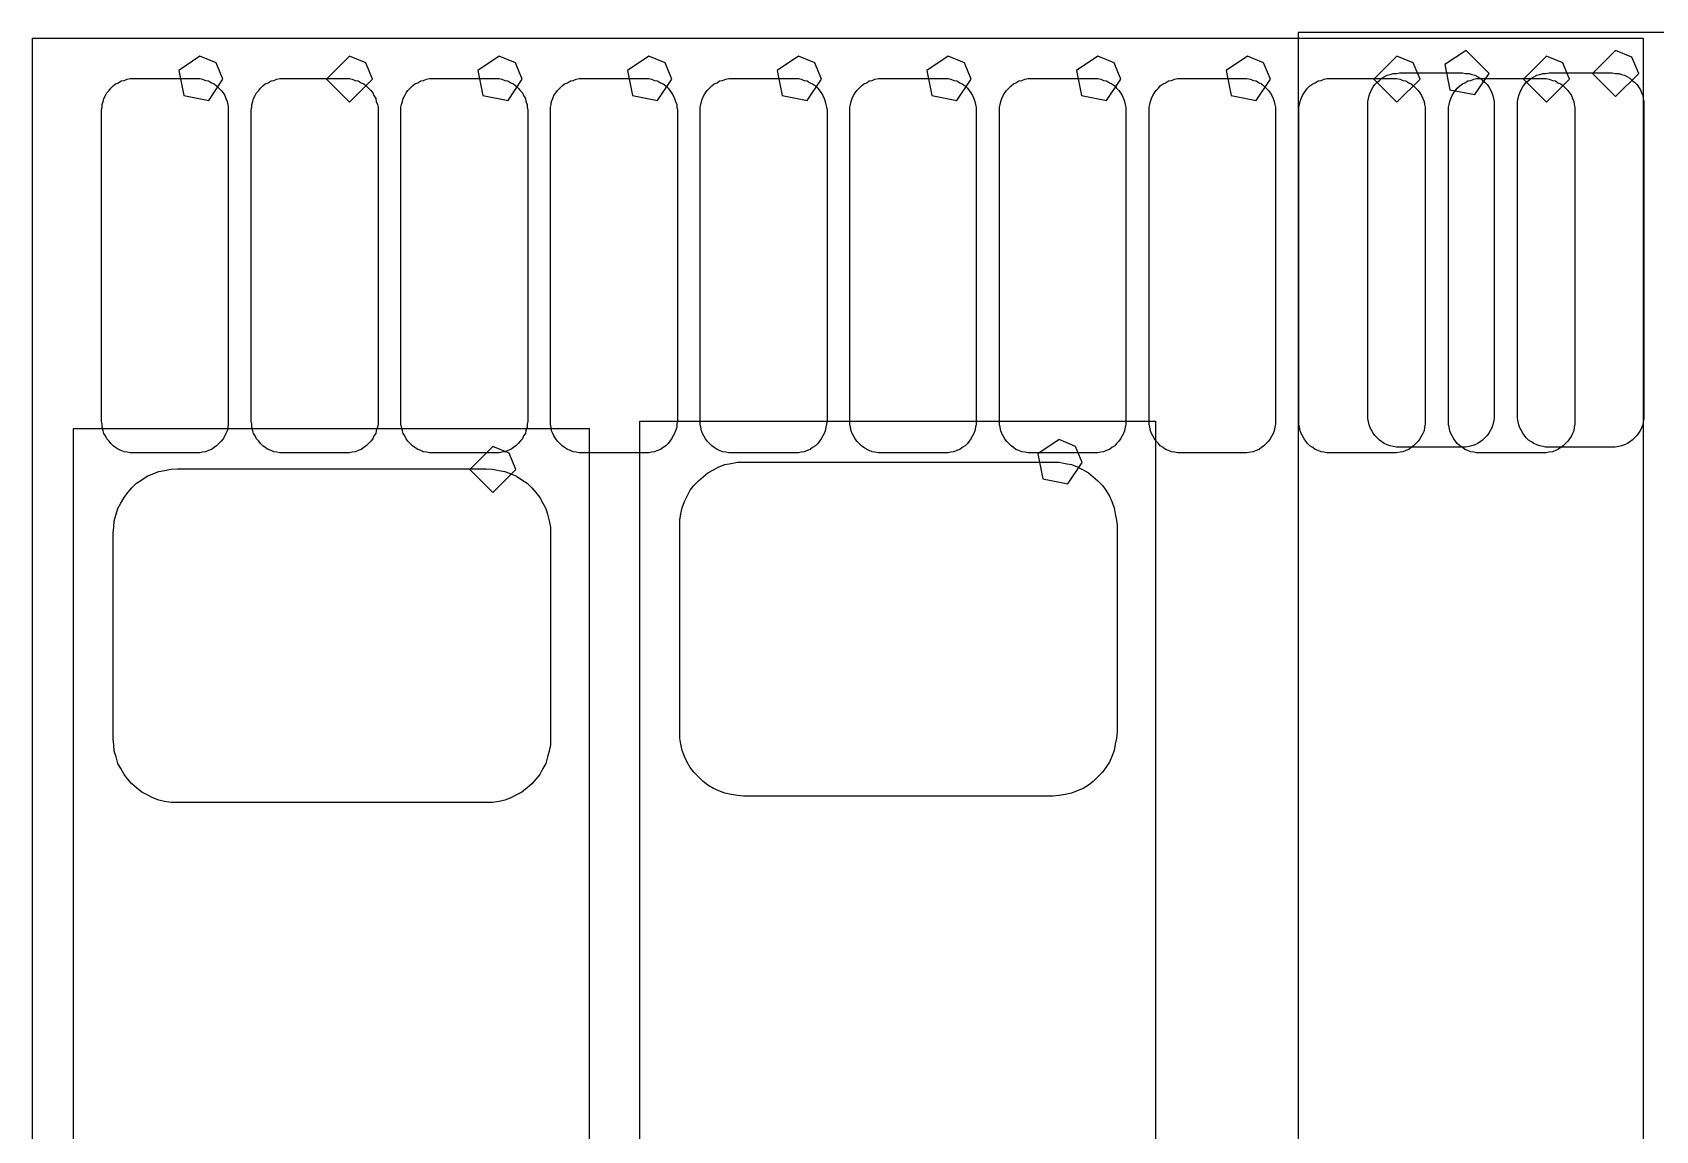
# Model space of a CAD drawing. Extents: x 114 to 258, y 8 to 198.
# Drawn here: x 196.5 to 203.55, y 52.14 to 56.91 of the extents above; entities that cross this region are included whole.
import ezdxf

# ---------------------------------------------------------------- set-up
doc = ezdxf.new("R2010")
doc.units = 0

msp = doc.modelspace()

# ---------------------------------------------------------------- linework, layer by layer
at = {"layer": 'Layer 1', "color": 7}
for points in [[(201.99858, 56.9085), (201.99858, 49.20976)], [(208.99882, 56.9085), (201.99858, 56.9085)], [(196.49948, 56.8831), (203.49718, 56.8831)], [(196.49948, 49.18436), (196.49948, 56.8831)], [(203.49718, 56.8831), (203.49718, 49.18436)], [(197.22719, 56.805554), (197.134802, 56.743822), (197.156479, 56.634843), (197.265458, 56.613166), (197.32719, 56.705554), (197.297901, 56.776265), (197.22719, 56.805554), (197.22719, 56.805554)], [(197.877176, 56.805554), (197.777176, 56.705554), (197.877176, 56.605554), (197.977176, 56.705554), (197.947887, 56.776265), (197.877176, 56.805554), (197.877176, 56.805554)], [(198.527162, 56.805554), (198.434774, 56.743822), (198.456451, 56.634843), (198.56543, 56.613166), (198.627162, 56.705554), (198.597873, 56.776265), (198.527162, 56.805554), (198.527162, 56.805554)], [(199.177148, 56.805554), (199.08476, 56.743822), (199.106437, 56.634843), (199.215416, 56.613166), (199.277148, 56.705554), (199.247859, 56.776265), (199.177148, 56.805554), (199.177148, 56.805554)], [(199.827134, 56.805554), (199.734746, 56.743822), (199.756423, 56.634843), (199.865402, 56.613166), (199.927134, 56.705554), (199.897845, 56.776265), (199.827134, 56.805554), (199.827134, 56.805554)], [(200.477374, 56.805554), (200.384986, 56.743822), (200.406663, 56.634843), (200.515642, 56.613166), (200.577374, 56.705554), (200.548085, 56.776265), (200.477374, 56.805554), (200.477374, 56.805554)], [(201.12736, 56.805554), (201.034972, 56.743822), (201.056649, 56.634843), (201.165628, 56.613166), (201.22736, 56.705554), (201.198071, 56.776265), (201.12736, 56.805554), (201.12736, 56.805554)], [(201.777346, 56.805554), (201.684958, 56.743822), (201.706635, 56.634843), (201.815614, 56.613166), (201.877346, 56.705554), (201.848057, 56.776265), (201.777346, 56.805554), (201.777346, 56.805554)], [(202.427332, 56.805554), (202.327332, 56.705554), (202.427332, 56.605554), (202.527332, 56.705554), (202.498043, 56.776265), (202.427332, 56.805554), (202.427332, 56.805554)], [(202.727306, 56.8307), (202.634918, 56.768968), (202.656595, 56.659989), (202.765574, 56.638312), (202.827306, 56.7307), (202.727306, 56.8307), (202.727306, 56.8307)], [(203.077318, 56.805554), (202.977318, 56.705554), (203.077318, 56.605554), (203.177318, 56.705554), (203.148029, 56.776265), (203.077318, 56.805554), (203.077318, 56.805554)], [(203.377292, 56.8307), (203.277292, 56.7307), (203.377292, 56.6307), (203.477292, 56.7307), (203.448003, 56.801411), (203.377292, 56.8307), (203.377292, 56.8307)], [(196.87286, 56.69006), (196.88556, 56.69768)], [(196.88556, 56.69768), (196.89826, 56.70022)], [(196.89826, 56.70022), (196.91096, 56.7053)], [(196.91096, 56.7053), (196.92366, 56.70784)], [(196.92366, 56.70784), (196.9389, 56.70784)], [(196.9389, 56.70784), (197.21322, 56.70784)], [(197.21322, 56.70784), (197.22592, 56.70784)], [(197.22592, 56.70784), (197.23862, 56.7053)], [(197.23862, 56.7053), (197.25132, 56.70022)], [(197.25132, 56.70022), (197.26402, 56.69768)], [(197.26402, 56.69768), (197.27672, 56.69006)], [(197.5231, 56.69006), (197.5358, 56.69768)], [(197.5358, 56.69768), (197.5485, 56.70022)], [(197.5485, 56.70022), (197.5612, 56.7053)], [(197.5612, 56.7053), (197.5739, 56.70784)], [(197.5739, 56.70784), (197.5866, 56.70784)], [(197.5866, 56.70784), (197.86346, 56.70784)], [(197.86346, 56.70784), (197.87616, 56.70784)], [(197.87616, 56.70784), (197.88886, 56.7053)], [(197.88886, 56.7053), (197.90156, 56.70022)], [(197.90156, 56.70022), (197.91426, 56.69768)], [(197.91426, 56.69768), (197.92696, 56.69006)], [(198.17334, 56.69006), (198.18604, 56.69768)], [(198.18604, 56.69768), (198.19874, 56.70022)], [(198.19874, 56.70022), (198.21144, 56.7053)], [(198.21144, 56.7053), (198.22414, 56.70784)], [(198.22414, 56.70784), (198.23684, 56.70784)], [(198.23684, 56.70784), (198.5137, 56.70784)], [(198.5137, 56.70784), (198.5264, 56.70784)], [(198.5264, 56.70784), (198.5391, 56.7053)], [(198.5391, 56.7053), (198.5518, 56.70022)], [(198.5518, 56.70022), (198.5645, 56.69768)], [(198.5645, 56.69768), (198.5772, 56.69006)], [(198.82358, 56.69006), (198.83628, 56.69768)], [(198.83628, 56.69768), (198.84898, 56.70022)], [(198.84898, 56.70022), (198.86168, 56.7053)], [(198.86168, 56.7053), (198.87438, 56.70784)], [(198.87438, 56.70784), (198.88708, 56.70784)], [(198.88708, 56.70784), (199.1614, 56.70784)], [(199.1614, 56.70784), (199.17664, 56.70784)], [(199.17664, 56.70784), (199.18934, 56.7053)], [(199.18934, 56.7053), (199.20204, 56.70022)], [(199.20204, 56.70022), (199.21474, 56.69768)], [(199.21474, 56.69768), (199.22744, 56.69006)], [(199.47382, 56.69006), (199.48398, 56.69768)], [(199.48398, 56.69768), (199.49668, 56.70022)], [(199.49668, 56.70022), (199.51192, 56.7053)], [(199.51192, 56.7053), (199.52462, 56.70784)], [(199.52462, 56.70784), (199.53732, 56.70784)], [(199.53732, 56.70784), (199.81164, 56.70784)], [(199.81164, 56.70784), (199.82688, 56.70784)], [(199.82688, 56.70784), (199.83958, 56.7053)], [(199.83958, 56.7053), (199.85228, 56.70022)], [(199.85228, 56.70022), (199.86498, 56.69768)], [(199.86498, 56.69768), (199.87768, 56.69006)], [(200.12406, 56.69006), (200.13422, 56.69768)], [(200.13422, 56.69768), (200.14692, 56.70022)], [(200.14692, 56.70022), (200.15962, 56.7053)], [(200.15962, 56.7053), (200.17486, 56.70784)], [(200.17486, 56.70784), (200.18756, 56.70784)], [(200.18756, 56.70784), (200.46188, 56.70784)], [(200.46188, 56.70784), (200.47712, 56.70784)], [(200.47712, 56.70784), (200.48982, 56.7053)], [(200.48982, 56.7053), (200.50252, 56.70022)], [(200.50252, 56.70022), (200.51522, 56.69768)], [(200.51522, 56.69768), (200.52792, 56.69006)], [(200.77176, 56.69006), (200.78446, 56.69768)], [(200.78446, 56.69768), (200.79716, 56.70022)], [(200.79716, 56.70022), (200.80986, 56.7053)], [(200.80986, 56.7053), (200.8251, 56.70784)], [(200.8251, 56.70784), (200.8378, 56.70784)], [(200.8378, 56.70784), (201.11212, 56.70784)], [(201.11212, 56.70784), (201.12736, 56.70784)], [(201.12736, 56.70784), (201.14006, 56.7053)], [(201.14006, 56.7053), (201.15276, 56.70022)], [(201.15276, 56.70022), (201.16546, 56.69768)], [(201.16546, 56.69768), (201.17816, 56.69006)], [(201.422, 56.69006), (201.4347, 56.69768)], [(201.4347, 56.69768), (201.4474, 56.70022)], [(201.4474, 56.70022), (201.4601, 56.7053)], [(201.4601, 56.7053), (201.47534, 56.70784)], [(201.47534, 56.70784), (201.48804, 56.70784)], [(201.48804, 56.70784), (201.76236, 56.70784)], [(201.76236, 56.70784), (201.77506, 56.70784)], [(201.77506, 56.70784), (201.7903, 56.7053)], [(201.7903, 56.7053), (201.803, 56.70022)], [(201.803, 56.70022), (201.8157, 56.69768)], [(201.8157, 56.69768), (201.8284, 56.69006)], [(202.07224, 56.69006), (202.08494, 56.69768)], [(202.08494, 56.69768), (202.09764, 56.70022)], [(202.09764, 56.70022), (202.11034, 56.7053)], [(202.11034, 56.7053), (202.12304, 56.70784)], [(202.12304, 56.70784), (202.13828, 56.70784)], [(202.13828, 56.70784), (202.4126, 56.70784)], [(202.33132, 56.68244), (202.34148, 56.6926)], [(202.34148, 56.6926), (202.35164, 56.70022)], [(202.35164, 56.70022), (202.3618, 56.71038)], [(202.3618, 56.71038), (202.37196, 56.71546)], [(202.37196, 56.71546), (202.38466, 56.72308)], [(202.38466, 56.72308), (202.39736, 56.72562)], [(202.39736, 56.72562), (202.41006, 56.7307)], [(202.41006, 56.7307), (202.4253, 56.7307)], [(202.4126, 56.70784), (202.4253, 56.70784)], [(202.4253, 56.7307), (202.438, 56.73324)], [(202.4253, 56.70784), (202.44054, 56.7053)], [(202.438, 56.73324), (202.71232, 56.73324)], [(202.44054, 56.7053), (202.45324, 56.70022)], [(202.45324, 56.70022), (202.46594, 56.69768)], [(202.46594, 56.69768), (202.47864, 56.69006)], [(202.71232, 56.73324), (202.72502, 56.7307)], [(202.72248, 56.69006), (202.73518, 56.69768)], [(202.72502, 56.7307), (202.74026, 56.7307)], [(202.73518, 56.69768), (202.74788, 56.70022)], [(202.74026, 56.7307), (202.75296, 56.72562)], [(202.74788, 56.70022), (202.76058, 56.7053)], [(202.75296, 56.72562), (202.76566, 56.72308)], [(202.76058, 56.7053), (202.77328, 56.70784)], [(202.76566, 56.72308), (202.77836, 56.71546)], [(202.77328, 56.70784), (202.78852, 56.70784)], [(202.77836, 56.71546), (202.78852, 56.71038)], [(202.78852, 56.71038), (202.79868, 56.70022)], [(202.78852, 56.70784), (203.06284, 56.70784)], [(202.79868, 56.70022), (202.80884, 56.6926)], [(202.80884, 56.6926), (202.819, 56.68244)], [(202.98156, 56.68244), (202.98918, 56.6926)], [(202.98918, 56.6926), (202.99934, 56.70022)], [(202.99934, 56.70022), (203.01204, 56.71038)], [(203.01204, 56.71038), (203.0222, 56.71546)], [(203.0222, 56.71546), (203.0349, 56.72308)], [(203.0349, 56.72308), (203.0476, 56.72562)], [(203.0476, 56.72562), (203.0603, 56.7307)], [(203.0603, 56.7307), (203.073, 56.7307)], [(203.06284, 56.70784), (203.07554, 56.70784)], [(203.073, 56.7307), (203.08824, 56.73324)], [(203.07554, 56.70784), (203.08824, 56.7053)], [(203.08824, 56.73324), (203.36256, 56.73324)], [(203.08824, 56.7053), (203.10348, 56.70022)], [(203.10348, 56.70022), (203.11618, 56.69768)], [(203.11618, 56.69768), (203.12634, 56.69006)], [(203.36256, 56.73324), (203.37526, 56.7307)], [(203.37526, 56.7307), (203.3905, 56.7307)], [(203.3905, 56.7307), (203.4032, 56.72562)], [(203.4032, 56.72562), (203.4159, 56.72308)], [(203.4159, 56.72308), (203.4286, 56.71546)], [(203.4286, 56.71546), (203.43876, 56.71038)], [(203.43876, 56.71038), (203.44892, 56.70022)], [(203.44892, 56.70022), (203.45908, 56.6926)], [(203.45908, 56.6926), (203.46924, 56.68244)], [(196.80682, 56.60878), (196.80936, 56.62148)], [(196.80936, 56.62148), (196.81698, 56.63418)], [(196.81698, 56.63418), (196.82206, 56.64688)], [(196.82206, 56.64688), (196.83222, 56.65704)], [(196.83222, 56.65704), (196.83984, 56.6672)], [(196.83984, 56.6672), (196.85, 56.67736)], [(196.85, 56.67736), (196.86016, 56.68498)], [(196.86016, 56.68498), (196.87286, 56.69006)], [(197.27672, 56.69006), (197.28942, 56.68498)], [(197.28942, 56.68498), (197.29958, 56.67736)], [(197.29958, 56.67736), (197.30974, 56.6672)], [(197.30974, 56.6672), (197.3199, 56.65704)], [(197.3199, 56.65704), (197.32752, 56.64688)], [(197.32752, 56.64688), (197.33514, 56.63418)], [(197.33514, 56.63418), (197.34022, 56.62148)], [(197.34022, 56.62148), (197.3453, 56.60878)], [(197.45706, 56.60878), (197.4596, 56.62148)], [(197.4596, 56.62148), (197.46722, 56.63418)], [(197.46722, 56.63418), (197.4723, 56.64688)], [(197.4723, 56.64688), (197.48246, 56.65704)], [(197.48246, 56.65704), (197.49008, 56.6672)], [(197.49008, 56.6672), (197.50024, 56.67736)], [(197.50024, 56.67736), (197.5104, 56.68498)], [(197.5104, 56.68498), (197.5231, 56.69006)], [(197.92696, 56.69006), (197.93966, 56.68498)], [(197.93966, 56.68498), (197.94982, 56.67736)], [(197.94982, 56.67736), (197.95998, 56.6672)], [(197.95998, 56.6672), (197.97014, 56.65704)], [(197.97014, 56.65704), (197.97776, 56.64688)], [(197.97776, 56.64688), (197.98284, 56.63418)], [(197.98284, 56.63418), (197.99046, 56.62148)], [(197.99046, 56.62148), (197.993, 56.60878)], [(198.1073, 56.60878), (198.10984, 56.62148)], [(198.10984, 56.62148), (198.11746, 56.63418)], [(198.11746, 56.63418), (198.12254, 56.64688)], [(198.12254, 56.64688), (198.13016, 56.65704)], [(198.13016, 56.65704), (198.14032, 56.6672)], [(198.14032, 56.6672), (198.15048, 56.67736)], [(198.15048, 56.67736), (198.16064, 56.68498)], [(198.16064, 56.68498), (198.17334, 56.69006)], [(198.5772, 56.69006), (198.5899, 56.68498)], [(198.5899, 56.68498), (198.60006, 56.67736)], [(198.60006, 56.67736), (198.61022, 56.6672)], [(198.61022, 56.6672), (198.61784, 56.65704)], [(198.61784, 56.65704), (198.628, 56.64688)], [(198.628, 56.64688), (198.63308, 56.63418)], [(198.63308, 56.63418), (198.6407, 56.62148)], [(198.6407, 56.62148), (198.64324, 56.60878)], [(198.755, 56.60878), (198.76008, 56.62148)], [(198.76008, 56.62148), (198.76516, 56.63418)], [(198.76516, 56.63418), (198.77278, 56.64688)], [(198.77278, 56.64688), (198.7804, 56.65704)], [(198.7804, 56.65704), (198.79056, 56.6672)], [(198.79056, 56.6672), (198.80072, 56.67736)], [(198.80072, 56.67736), (198.81088, 56.68498)], [(198.81088, 56.68498), (198.82358, 56.69006)], [(199.22744, 56.69006), (199.24014, 56.68498)], [(199.24014, 56.68498), (199.2503, 56.67736)], [(199.2503, 56.67736), (199.26046, 56.6672)], [(199.26046, 56.6672), (199.26808, 56.65704)], [(199.26808, 56.65704), (199.2757, 56.64688)], [(199.2757, 56.64688), (199.28332, 56.63418)], [(199.28332, 56.63418), (199.2884, 56.62148)], [(199.2884, 56.62148), (199.29348, 56.60878)], [(199.40524, 56.60878), (199.41032, 56.62148)], [(199.41032, 56.62148), (199.4154, 56.63418)], [(199.4154, 56.63418), (199.42302, 56.64688)], [(199.42302, 56.64688), (199.43064, 56.65704)], [(199.43064, 56.65704), (199.4408, 56.6672)], [(199.4408, 56.6672), (199.45096, 56.67736)], [(199.45096, 56.67736), (199.46112, 56.68498)], [(199.46112, 56.68498), (199.47382, 56.69006)], [(199.87768, 56.69006), (199.88784, 56.68498)], [(199.88784, 56.68498), (199.90054, 56.67736)], [(199.90054, 56.67736), (199.9107, 56.6672)], [(199.9107, 56.6672), (199.91832, 56.65704)], [(199.91832, 56.65704), (199.92594, 56.64688)], [(199.92594, 56.64688), (199.93356, 56.63418)], [(199.93356, 56.63418), (199.93864, 56.62148)], [(199.93864, 56.62148), (199.94372, 56.60878)], [(200.05548, 56.60878), (200.06056, 56.62148)], [(200.06056, 56.62148), (200.06564, 56.63418)], [(200.06564, 56.63418), (200.07326, 56.64688)], [(200.07326, 56.64688), (200.08088, 56.65704)], [(200.08088, 56.65704), (200.09104, 56.6672)], [(200.09104, 56.6672), (200.1012, 56.67736)], [(200.1012, 56.67736), (200.11136, 56.68498)], [(200.11136, 56.68498), (200.12406, 56.69006)], [(200.52792, 56.69006), (200.53808, 56.68498)], [(200.53808, 56.68498), (200.55078, 56.67736)], [(200.55078, 56.67736), (200.56094, 56.6672)], [(200.56094, 56.6672), (200.56856, 56.65704)], [(200.56856, 56.65704), (200.57618, 56.64688)], [(200.57618, 56.64688), (200.5838, 56.63418)], [(200.5838, 56.63418), (200.58888, 56.62148)], [(200.58888, 56.62148), (200.59396, 56.60878)], [(200.70572, 56.60878), (200.7108, 56.62148)], [(200.7108, 56.62148), (200.71588, 56.63418)], [(200.71588, 56.63418), (200.7235, 56.64688)], [(200.7235, 56.64688), (200.73112, 56.65704)], [(200.73112, 56.65704), (200.74128, 56.6672)], [(200.74128, 56.6672), (200.75144, 56.67736)], [(200.75144, 56.67736), (200.7616, 56.68498)], [(200.7616, 56.68498), (200.77176, 56.69006)], [(201.17816, 56.69006), (201.18832, 56.68498)], [(201.18832, 56.68498), (201.20102, 56.67736)], [(201.20102, 56.67736), (201.20864, 56.6672)], [(201.20864, 56.6672), (201.2188, 56.65704)], [(201.2188, 56.65704), (201.22642, 56.64688)], [(201.22642, 56.64688), (201.23404, 56.63418)], [(201.23404, 56.63418), (201.23912, 56.62148)], [(201.23912, 56.62148), (201.2442, 56.60878)], [(201.35596, 56.60878), (201.36104, 56.62148)], [(201.36104, 56.62148), (201.36612, 56.63418)], [(201.36612, 56.63418), (201.37374, 56.64688)], [(201.37374, 56.64688), (201.38136, 56.65704)], [(201.38136, 56.65704), (201.39152, 56.6672)], [(201.39152, 56.6672), (201.39914, 56.67736)], [(201.39914, 56.67736), (201.41184, 56.68498)], [(201.41184, 56.68498), (201.422, 56.69006)], [(201.8284, 56.69006), (201.83856, 56.68498)], [(201.83856, 56.68498), (201.84872, 56.67736)], [(201.84872, 56.67736), (201.85888, 56.6672)], [(201.85888, 56.6672), (201.86904, 56.65704)], [(201.86904, 56.65704), (201.87666, 56.64688)], [(201.87666, 56.64688), (201.88428, 56.63418)], [(201.88428, 56.63418), (201.88936, 56.62148)], [(201.88936, 56.62148), (201.89444, 56.60878)], [(202.0062, 56.60878), (202.01128, 56.62148)], [(202.01128, 56.62148), (202.01636, 56.63418)], [(202.01636, 56.63418), (202.02398, 56.64688)], [(202.02398, 56.64688), (202.0316, 56.65704)], [(202.0316, 56.65704), (202.03922, 56.6672)], [(202.03922, 56.6672), (202.04938, 56.67736)], [(202.04938, 56.67736), (202.06208, 56.68498)], [(202.06208, 56.68498), (202.07224, 56.69006)], [(202.30084, 56.60878), (202.30338, 56.62148)], [(202.30338, 56.62148), (202.30592, 56.63418)], [(202.30592, 56.63418), (202.311, 56.64688)], [(202.311, 56.64688), (202.31608, 56.65958)], [(202.31608, 56.65958), (202.3237, 56.67228)], [(202.3237, 56.67228), (202.33132, 56.68244)], [(202.47864, 56.69006), (202.4888, 56.68498)], [(202.4888, 56.68498), (202.49896, 56.67736)], [(202.49896, 56.67736), (202.50912, 56.6672)], [(202.50912, 56.6672), (202.51928, 56.65704)], [(202.51928, 56.65704), (202.5269, 56.64688)], [(202.5269, 56.64688), (202.53452, 56.63418)], [(202.53452, 56.63418), (202.5396, 56.62148)], [(202.5396, 56.62148), (202.54468, 56.60878)], [(202.65644, 56.60878), (202.66152, 56.62148)], [(202.66152, 56.62148), (202.6666, 56.63418)], [(202.6666, 56.63418), (202.67422, 56.64688)], [(202.67422, 56.64688), (202.68184, 56.65704)], [(202.68184, 56.65704), (202.68946, 56.6672)], [(202.68946, 56.6672), (202.69962, 56.67736)], [(202.69962, 56.67736), (202.71232, 56.68498)], [(202.71232, 56.68498), (202.72248, 56.69006)], [(202.819, 56.68244), (202.82662, 56.67228)], [(202.82662, 56.67228), (202.83424, 56.65958)], [(202.83424, 56.65958), (202.83932, 56.64688)], [(202.83932, 56.64688), (202.8444, 56.63418)], [(202.8444, 56.63418), (202.84694, 56.62148)], [(202.84694, 56.62148), (202.84948, 56.60878)], [(202.95108, 56.60878), (202.95362, 56.62148)], [(202.95362, 56.62148), (202.95616, 56.63418)], [(202.95616, 56.63418), (202.96124, 56.64688)], [(202.96124, 56.64688), (202.96632, 56.65958)], [(202.96632, 56.65958), (202.97394, 56.67228)], [(202.97394, 56.67228), (202.98156, 56.68244)], [(203.12634, 56.69006), (203.13904, 56.68498)], [(203.13904, 56.68498), (203.1492, 56.67736)], [(203.1492, 56.67736), (203.15936, 56.6672)], [(203.15936, 56.6672), (203.16952, 56.65704)], [(203.16952, 56.65704), (203.17714, 56.64688)], [(203.17714, 56.64688), (203.18476, 56.63418)], [(203.18476, 56.63418), (203.18984, 56.62148)], [(203.18984, 56.62148), (203.19492, 56.60878)], [(203.46924, 56.68244), (203.47686, 56.67228)], [(203.47686, 56.67228), (203.48448, 56.65958)], [(203.48448, 56.65958), (203.48956, 56.64688)], [(203.48956, 56.64688), (203.49464, 56.63418)], [(203.49464, 56.63418), (203.49718, 56.62148)], [(203.49718, 56.62148), (203.49972, 56.60878)], [(196.7992, 56.57068), (196.80174, 56.58338)], [(196.7992, 55.2194), (196.7992, 56.57068)], [(196.80174, 56.59608), (196.80682, 56.60878)], [(196.80174, 56.58338), (196.80174, 56.59608)], [(197.3453, 56.60878), (197.34784, 56.59608)], [(197.34784, 56.59608), (197.35038, 56.58338)], [(197.35038, 56.58338), (197.35038, 56.57068)], [(197.35038, 56.57068), (197.35038, 55.2194)], [(197.44944, 56.57068), (197.45198, 56.58338)], [(197.44944, 55.2194), (197.44944, 56.57068)], [(197.45198, 56.59608), (197.45706, 56.60878)], [(197.45198, 56.58338), (197.45198, 56.59608)], [(197.993, 56.60878), (197.99808, 56.59608)], [(197.99808, 56.59608), (198.00062, 56.58338)], [(198.00062, 56.58338), (198.00062, 56.57068)], [(198.00062, 56.57068), (198.00062, 55.2194)], [(198.09968, 56.58338), (198.10222, 56.59608)], [(198.09968, 56.57068), (198.09968, 56.58338)], [(198.09968, 55.2194), (198.09968, 56.57068)], [(198.10222, 56.59608), (198.1073, 56.60878)], [(198.64324, 56.60878), (198.64832, 56.59608)], [(198.64832, 56.59608), (198.64832, 56.58338)], [(198.64832, 56.58338), (198.65086, 56.57068)], [(198.65086, 56.57068), (198.65086, 55.2194)], [(198.74992, 56.58338), (198.75246, 56.59608)], [(198.74992, 56.57068), (198.74992, 56.58338)], [(198.74992, 55.2194), (198.74992, 56.57068)], [(198.75246, 56.59608), (198.755, 56.60878)], [(199.29348, 56.60878), (199.29856, 56.59608)], [(199.29856, 56.59608), (199.29856, 56.58338)], [(199.29856, 56.58338), (199.3011, 56.57068)], [(199.3011, 56.57068), (199.3011, 55.2194)], [(199.40016, 56.58338), (199.4027, 56.59608)], [(199.40016, 56.57068), (199.40016, 56.58338)], [(199.40016, 55.2194), (199.40016, 56.57068)], [(199.4027, 56.59608), (199.40524, 56.60878)], [(199.94372, 56.60878), (199.94626, 56.59608)], [(199.94626, 56.59608), (199.9488, 56.58338)], [(199.9488, 56.58338), (199.95134, 56.57068)], [(199.95134, 56.57068), (199.95134, 55.2194)], [(200.0504, 56.58338), (200.05294, 56.59608)], [(200.0504, 56.57068), (200.0504, 56.58338)], [(200.0504, 55.2194), (200.0504, 56.57068)], [(200.05294, 56.59608), (200.05548, 56.60878)], [(200.59396, 56.60878), (200.5965, 56.59608)], [(200.5965, 56.59608), (200.59904, 56.58338)], [(200.59904, 56.58338), (200.59904, 56.57068)], [(200.59904, 56.57068), (200.59904, 55.2194)], [(200.70064, 56.58338), (200.70318, 56.59608)], [(200.70064, 56.57068), (200.70064, 56.58338)], [(200.70064, 55.2194), (200.70064, 56.57068)], [(200.70318, 56.59608), (200.70572, 56.60878)], [(201.2442, 56.60878), (201.24674, 56.59608)], [(201.24674, 56.59608), (201.24928, 56.58338)], [(201.24928, 56.58338), (201.24928, 56.57068)], [(201.24928, 56.57068), (201.24928, 55.2194)], [(201.35088, 56.58338), (201.35342, 56.59608)], [(201.35088, 56.57068), (201.35088, 56.58338)], [(201.35088, 55.2194), (201.35088, 56.57068)], [(201.35342, 56.59608), (201.35596, 56.60878)], [(201.89444, 56.60878), (201.89698, 56.59608)], [(201.89698, 56.59608), (201.89952, 56.58338)], [(201.89952, 56.58338), (201.89952, 56.57068)], [(201.89952, 56.57068), (201.89952, 55.2194)], [(202.00112, 56.58338), (202.00366, 56.59608)], [(202.00112, 56.57068), (202.00112, 56.58338)], [(202.00112, 55.2194), (202.00112, 56.57068)], [(202.00366, 56.59608), (202.0062, 56.60878)], [(202.30084, 56.59608), (202.30084, 56.60878)], [(202.30084, 55.2448), (202.30084, 56.59608)], [(202.54468, 56.60878), (202.54722, 56.59608)], [(202.54722, 56.59608), (202.54976, 56.58338)], [(202.54976, 56.58338), (202.54976, 56.57068)], [(202.54976, 56.57068), (202.54976, 55.2194)], [(202.65136, 56.58338), (202.6539, 56.59608)], [(202.65136, 56.57068), (202.65136, 56.58338)], [(202.65136, 55.2194), (202.65136, 56.57068)], [(202.6539, 56.59608), (202.65644, 56.60878)], [(202.84948, 56.60878), (202.84948, 56.59608)], [(202.84948, 56.59608), (202.84948, 55.2448)], [(202.95108, 56.59608), (202.95108, 56.60878)], [(202.95108, 55.2448), (202.95108, 56.59608)], [(203.19492, 56.60878), (203.19746, 56.59608)], [(203.19746, 56.59608), (203.2, 56.58338)], [(203.2, 56.58338), (203.2, 56.57068)], [(203.2, 56.57068), (203.2, 55.2194)], [(203.49972, 56.60878), (203.49972, 56.59608)], [(203.49972, 56.59608), (203.49972, 55.2448)], [(196.80174, 55.2067), (196.7992, 55.2194)], [(197.35038, 55.2194), (197.35038, 55.2067)], [(197.45198, 55.2067), (197.44944, 55.2194)], [(198.00062, 55.2194), (198.00062, 55.2067)], [(198.09968, 55.2067), (198.09968, 55.2194)], [(198.65086, 55.2194), (198.64832, 55.2067)], [(198.74992, 55.2067), (198.74992, 55.2194)], [(199.13854, 55.2194), (201.37882, 55.2194)], [(199.13854, 50.31974), (199.13854, 55.2194)], [(199.3011, 55.2194), (199.29856, 55.2067)], [(199.40016, 55.2067), (199.40016, 55.2194)], [(199.95134, 55.2194), (199.9488, 55.2067)], [(200.0504, 55.2067), (200.0504, 55.2194)], [(200.59904, 55.2194), (200.59904, 55.2067)], [(200.70064, 55.2067), (200.70064, 55.2194)], [(201.24928, 55.2194), (201.24928, 55.2067)], [(201.35088, 55.2067), (201.35088, 55.2194)], [(201.37882, 55.2194), (201.37882, 50.31974)], [(201.89952, 55.2194), (201.89952, 55.2067)], [(202.00112, 55.2067), (202.00112, 55.2194)], [(202.30084, 55.2321), (202.30084, 55.2448)], [(202.30338, 55.21686), (202.30084, 55.2321)], [(202.30592, 55.20416), (202.30338, 55.21686)], [(202.54976, 55.2194), (202.54976, 55.2067)], [(202.65136, 55.2067), (202.65136, 55.2194)], [(202.84694, 55.21686), (202.8444, 55.20416)], [(202.84948, 55.2321), (202.84694, 55.21686)], [(202.84948, 55.2448), (202.84948, 55.2321)], [(202.95108, 55.2321), (202.95108, 55.2448)], [(202.95362, 55.21686), (202.95108, 55.2321)], [(202.95616, 55.20416), (202.95362, 55.21686)], [(203.2, 55.2194), (203.2, 55.2067)], [(203.49718, 55.21686), (203.49464, 55.20416)], [(203.49972, 55.2321), (203.49718, 55.21686)], [(203.49972, 55.2448), (203.49972, 55.2321)], [(196.67728, 55.18892), (198.91756, 55.18892)], [(196.67728, 50.28926), (196.67728, 55.18892)], [(196.80174, 55.194), (196.80174, 55.2067)], [(196.80682, 55.17876), (196.80174, 55.194)], [(196.80936, 55.16606), (196.80682, 55.17876)], [(196.81698, 55.1559), (196.80936, 55.16606)], [(196.82206, 55.1432), (196.81698, 55.1559)], [(196.83222, 55.13304), (196.82206, 55.1432)], [(197.32752, 55.1432), (197.3199, 55.13304)], [(197.33514, 55.1559), (197.32752, 55.1432)], [(197.34022, 55.16606), (197.33514, 55.1559)], [(197.3453, 55.17876), (197.34022, 55.16606)], [(197.34784, 55.194), (197.3453, 55.17876)], [(197.35038, 55.2067), (197.34784, 55.194)], [(197.45198, 55.194), (197.45198, 55.2067)], [(197.45706, 55.17876), (197.45198, 55.194)], [(197.4596, 55.16606), (197.45706, 55.17876)], [(197.46722, 55.1559), (197.4596, 55.16606)], [(197.4723, 55.1432), (197.46722, 55.1559)], [(197.48246, 55.13304), (197.4723, 55.1432)], [(197.97776, 55.1432), (197.97014, 55.13304)], [(197.98284, 55.1559), (197.97776, 55.1432)], [(197.99046, 55.16606), (197.98284, 55.1559)], [(197.993, 55.17876), (197.99046, 55.16606)], [(197.99808, 55.194), (197.993, 55.17876)], [(198.00062, 55.2067), (197.99808, 55.194)], [(198.10222, 55.194), (198.09968, 55.2067)], [(198.1073, 55.17876), (198.10222, 55.194)], [(198.10984, 55.16606), (198.1073, 55.17876)], [(198.11746, 55.1559), (198.10984, 55.16606)], [(198.12254, 55.1432), (198.11746, 55.1559)], [(198.13016, 55.13304), (198.12254, 55.1432)], [(198.628, 55.1432), (198.61784, 55.13304)], [(198.63308, 55.1559), (198.628, 55.1432)], [(198.6407, 55.16606), (198.63308, 55.1559)], [(198.64324, 55.17876), (198.6407, 55.16606)], [(198.64832, 55.194), (198.64324, 55.17876)], [(198.64832, 55.2067), (198.64832, 55.194)], [(198.75246, 55.194), (198.74992, 55.2067)], [(198.755, 55.17876), (198.75246, 55.194)], [(198.76008, 55.16606), (198.755, 55.17876)], [(198.76516, 55.1559), (198.76008, 55.16606)], [(198.77278, 55.1432), (198.76516, 55.1559)], [(198.7804, 55.13304), (198.77278, 55.1432)], [(198.91756, 55.18892), (198.91756, 50.28926)], [(199.2757, 55.1432), (199.26808, 55.13304)], [(199.28332, 55.1559), (199.2757, 55.1432)], [(199.2884, 55.16606), (199.28332, 55.1559)], [(199.29348, 55.17876), (199.2884, 55.16606)], [(199.29856, 55.194), (199.29348, 55.17876)], [(199.29856, 55.2067), (199.29856, 55.194)], [(199.4027, 55.194), (199.40016, 55.2067)], [(199.40524, 55.17876), (199.4027, 55.194)], [(199.41032, 55.16606), (199.40524, 55.17876)], [(199.4154, 55.1559), (199.41032, 55.16606)], [(199.42302, 55.1432), (199.4154, 55.1559)], [(199.43064, 55.13304), (199.42302, 55.1432)], [(199.92594, 55.1432), (199.91832, 55.13304)], [(199.93356, 55.1559), (199.92594, 55.1432)], [(199.93864, 55.16606), (199.93356, 55.1559)], [(199.94372, 55.17876), (199.93864, 55.16606)], [(199.94626, 55.194), (199.94372, 55.17876)], [(199.9488, 55.2067), (199.94626, 55.194)], [(200.05294, 55.194), (200.0504, 55.2067)], [(200.05548, 55.17876), (200.05294, 55.194)], [(200.06056, 55.16606), (200.05548, 55.17876)], [(200.06564, 55.1559), (200.06056, 55.16606)], [(200.07326, 55.1432), (200.06564, 55.1559)], [(200.08088, 55.13304), (200.07326, 55.1432)], [(200.57618, 55.1432), (200.56856, 55.13304)], [(200.5838, 55.1559), (200.57618, 55.1432)], [(200.58888, 55.16606), (200.5838, 55.1559)], [(200.59396, 55.17876), (200.58888, 55.16606)], [(200.5965, 55.194), (200.59396, 55.17876)], [(200.59904, 55.2067), (200.5965, 55.194)], [(200.70318, 55.194), (200.70064, 55.2067)], [(200.70572, 55.17876), (200.70318, 55.194)], [(200.7108, 55.16606), (200.70572, 55.17876)], [(200.71588, 55.1559), (200.7108, 55.16606)], [(200.7235, 55.1432), (200.71588, 55.1559)], [(200.73112, 55.13304), (200.7235, 55.1432)], [(200.95972, 55.139822), (200.867332, 55.07809), (200.889009, 54.969111), (200.997988, 54.947434), (201.05972, 55.039822), (201.030431, 55.110533), (200.95972, 55.139822), (200.95972, 55.139822)], [(201.22642, 55.1432), (201.2188, 55.13304)], [(201.23404, 55.1559), (201.22642, 55.1432)], [(201.23912, 55.16606), (201.23404, 55.1559)], [(201.2442, 55.17876), (201.23912, 55.16606)], [(201.24674, 55.194), (201.2442, 55.17876)], [(201.24928, 55.2067), (201.24674, 55.194)], [(201.35342, 55.194), (201.35088, 55.2067)], [(201.35596, 55.17876), (201.35342, 55.194)], [(201.36104, 55.16606), (201.35596, 55.17876)], [(201.36612, 55.1559), (201.36104, 55.16606)], [(201.37374, 55.1432), (201.36612, 55.1559)], [(201.38136, 55.13304), (201.37374, 55.1432)], [(201.87666, 55.1432), (201.86904, 55.13304)], [(201.88428, 55.1559), (201.87666, 55.1432)], [(201.88936, 55.16606), (201.88428, 55.1559)], [(201.89444, 55.17876), (201.88936, 55.16606)], [(201.89698, 55.194), (201.89444, 55.17876)], [(201.89952, 55.2067), (201.89698, 55.194)], [(202.00366, 55.194), (202.00112, 55.2067)], [(202.0062, 55.17876), (202.00366, 55.194)], [(202.01128, 55.16606), (202.0062, 55.17876)], [(202.01636, 55.1559), (202.01128, 55.16606)], [(202.02398, 55.1432), (202.01636, 55.1559)], [(202.0316, 55.13304), (202.02398, 55.1432)], [(202.311, 55.19146), (202.30592, 55.20416)], [(202.31608, 55.1813), (202.311, 55.19146)], [(202.3237, 55.1686), (202.31608, 55.1813)], [(202.33132, 55.15844), (202.3237, 55.1686)], [(202.34148, 55.14828), (202.33132, 55.15844)], [(202.35164, 55.13812), (202.34148, 55.14828)], [(202.5269, 55.1432), (202.51928, 55.13304)], [(202.53452, 55.1559), (202.5269, 55.1432)], [(202.5396, 55.16606), (202.53452, 55.1559)], [(202.54468, 55.17876), (202.5396, 55.16606)], [(202.54722, 55.194), (202.54468, 55.17876)], [(202.54976, 55.2067), (202.54722, 55.194)], [(202.6539, 55.194), (202.65136, 55.2067)], [(202.65644, 55.17876), (202.6539, 55.194)], [(202.66152, 55.16606), (202.65644, 55.17876)], [(202.6666, 55.1559), (202.66152, 55.16606)], [(202.67422, 55.1432), (202.6666, 55.1559)], [(202.68184, 55.13304), (202.67422, 55.1432)], [(202.80884, 55.14828), (202.79868, 55.13812)], [(202.819, 55.15844), (202.80884, 55.14828)], [(202.82662, 55.1686), (202.819, 55.15844)], [(202.83424, 55.1813), (202.82662, 55.1686)], [(202.83932, 55.19146), (202.83424, 55.1813)], [(202.8444, 55.20416), (202.83932, 55.19146)], [(202.96124, 55.19146), (202.95616, 55.20416)], [(202.96632, 55.1813), (202.96124, 55.19146)], [(202.97394, 55.1686), (202.96632, 55.1813)], [(202.98156, 55.15844), (202.97394, 55.1686)], [(202.98918, 55.14828), (202.98156, 55.15844)], [(202.99934, 55.13812), (202.98918, 55.14828)], [(203.17714, 55.1432), (203.16952, 55.13304)], [(203.18476, 55.1559), (203.17714, 55.1432)], [(203.18984, 55.16606), (203.18476, 55.1559)], [(203.19492, 55.17876), (203.18984, 55.16606)], [(203.19746, 55.194), (203.19492, 55.17876)], [(203.2, 55.2067), (203.19746, 55.194)], [(203.45908, 55.14828), (203.44892, 55.13812)], [(203.46924, 55.15844), (203.45908, 55.14828)], [(203.47686, 55.1686), (203.46924, 55.15844)], [(203.48448, 55.1813), (203.47686, 55.1686)], [(203.48956, 55.19146), (203.48448, 55.1813)], [(203.49464, 55.20416), (203.48956, 55.19146)], [(196.83984, 55.12288), (196.83222, 55.13304)], [(196.85, 55.11272), (196.83984, 55.12288)], [(196.86016, 55.1051), (196.85, 55.11272)], [(196.87286, 55.09748), (196.86016, 55.1051)], [(196.88556, 55.0924), (196.87286, 55.09748)], [(196.89826, 55.08732), (196.88556, 55.0924)], [(196.91096, 55.08478), (196.89826, 55.08732)], [(196.92366, 55.08224), (196.91096, 55.08478)], [(196.9389, 55.08224), (196.92366, 55.08224)], [(197.21322, 55.08224), (196.9389, 55.08224)], [(197.22592, 55.08224), (197.21322, 55.08224)], [(197.23862, 55.08478), (197.22592, 55.08224)], [(197.25132, 55.08732), (197.23862, 55.08478)], [(197.26402, 55.0924), (197.25132, 55.08732)], [(197.27672, 55.09748), (197.26402, 55.0924)], [(197.28942, 55.1051), (197.27672, 55.09748)], [(197.29958, 55.11272), (197.28942, 55.1051)], [(197.30974, 55.12288), (197.29958, 55.11272)], [(197.3199, 55.13304), (197.30974, 55.12288)], [(197.49008, 55.12288), (197.48246, 55.13304)], [(197.50024, 55.11272), (197.49008, 55.12288)], [(197.5104, 55.1051), (197.50024, 55.11272)], [(197.5231, 55.09748), (197.5104, 55.1051)], [(197.5358, 55.0924), (197.5231, 55.09748)], [(197.5485, 55.08732), (197.5358, 55.0924)], [(197.5612, 55.08478), (197.5485, 55.08732)], [(197.5739, 55.08224), (197.5612, 55.08478)], [(197.5866, 55.08224), (197.5739, 55.08224)], [(197.86346, 55.08224), (197.5866, 55.08224)], [(197.87616, 55.08224), (197.86346, 55.08224)], [(197.88886, 55.08478), (197.87616, 55.08224)], [(197.90156, 55.08732), (197.88886, 55.08478)], [(197.91426, 55.0924), (197.90156, 55.08732)], [(197.92696, 55.09748), (197.91426, 55.0924)], [(197.93966, 55.1051), (197.92696, 55.09748)], [(197.94982, 55.11272), (197.93966, 55.1051)], [(197.95998, 55.12288), (197.94982, 55.11272)], [(197.97014, 55.13304), (197.95998, 55.12288)], [(198.14032, 55.12288), (198.13016, 55.13304)], [(198.15048, 55.11272), (198.14032, 55.12288)], [(198.16064, 55.1051), (198.15048, 55.11272)], [(198.17334, 55.09748), (198.16064, 55.1051)], [(198.18604, 55.0924), (198.17334, 55.09748)], [(198.19874, 55.08732), (198.18604, 55.0924)], [(198.21144, 55.08478), (198.19874, 55.08732)], [(198.22414, 55.08224), (198.21144, 55.08478)], [(198.23684, 55.08224), (198.22414, 55.08224)], [(198.5137, 55.08224), (198.23684, 55.08224)], [(198.49973, 55.10985), (198.39973, 55.00985), (198.49973, 54.90985), (198.59973, 55.00985), (198.570441, 55.080561), (198.49973, 55.10985), (198.49973, 55.10985)], [(198.5264, 55.08224), (198.5137, 55.08224)], [(198.5391, 55.08478), (198.5264, 55.08224)], [(198.5518, 55.08732), (198.5391, 55.08478)], [(198.5645, 55.0924), (198.5518, 55.08732)], [(198.5772, 55.09748), (198.5645, 55.0924)], [(198.5899, 55.1051), (198.5772, 55.09748)], [(198.60006, 55.11272), (198.5899, 55.1051)], [(198.61022, 55.12288), (198.60006, 55.11272)], [(198.61784, 55.13304), (198.61022, 55.12288)], [(198.79056, 55.12288), (198.7804, 55.13304)], [(198.80072, 55.11272), (198.79056, 55.12288)], [(198.81088, 55.1051), (198.80072, 55.11272)], [(198.82358, 55.09748), (198.81088, 55.1051)], [(198.83628, 55.0924), (198.82358, 55.09748)], [(198.84898, 55.08732), (198.83628, 55.0924)], [(198.86168, 55.08478), (198.84898, 55.08732)], [(198.87438, 55.08224), (198.86168, 55.08478)], [(198.88708, 55.08224), (198.87438, 55.08224)], [(199.1614, 55.08224), (198.88708, 55.08224)], [(199.17664, 55.08224), (199.1614, 55.08224)], [(199.18934, 55.08478), (199.17664, 55.08224)], [(199.20204, 55.08732), (199.18934, 55.08478)], [(199.21474, 55.0924), (199.20204, 55.08732)], [(199.22744, 55.09748), (199.21474, 55.0924)], [(199.24014, 55.1051), (199.22744, 55.09748)], [(199.2503, 55.11272), (199.24014, 55.1051)], [(199.26046, 55.12288), (199.2503, 55.11272)], [(199.26808, 55.13304), (199.26046, 55.12288)], [(199.4408, 55.12288), (199.43064, 55.13304)], [(199.45096, 55.11272), (199.4408, 55.12288)], [(199.46112, 55.1051), (199.45096, 55.11272)], [(199.47382, 55.09748), (199.46112, 55.1051)], [(199.48398, 55.0924), (199.47382, 55.09748)], [(199.49668, 55.08732), (199.48398, 55.0924)], [(199.51192, 55.08478), (199.49668, 55.08732)], [(199.52462, 55.08224), (199.51192, 55.08478)], [(199.53732, 55.08224), (199.52462, 55.08224)], [(199.81164, 55.08224), (199.53732, 55.08224)], [(199.82688, 55.08224), (199.81164, 55.08224)], [(199.83958, 55.08478), (199.82688, 55.08224)], [(199.85228, 55.08732), (199.83958, 55.08478)], [(199.86498, 55.0924), (199.85228, 55.08732)], [(199.87768, 55.09748), (199.86498, 55.0924)], [(199.88784, 55.1051), (199.87768, 55.09748)], [(199.90054, 55.11272), (199.88784, 55.1051)], [(199.9107, 55.12288), (199.90054, 55.11272)], [(199.91832, 55.13304), (199.9107, 55.12288)], [(200.09104, 55.12288), (200.08088, 55.13304)], [(200.1012, 55.11272), (200.09104, 55.12288)], [(200.11136, 55.1051), (200.1012, 55.11272)], [(200.12406, 55.09748), (200.11136, 55.1051)], [(200.13422, 55.0924), (200.12406, 55.09748)], [(200.14692, 55.08732), (200.13422, 55.0924)], [(200.15962, 55.08478), (200.14692, 55.08732)], [(200.17486, 55.08224), (200.15962, 55.08478)], [(200.18756, 55.08224), (200.17486, 55.08224)], [(200.46188, 55.08224), (200.18756, 55.08224)], [(200.47712, 55.08224), (200.46188, 55.08224)], [(200.48982, 55.08478), (200.47712, 55.08224)], [(200.50252, 55.08732), (200.48982, 55.08478)], [(200.51522, 55.0924), (200.50252, 55.08732)], [(200.52792, 55.09748), (200.51522, 55.0924)], [(200.53808, 55.1051), (200.52792, 55.09748)], [(200.55078, 55.11272), (200.53808, 55.1051)], [(200.56094, 55.12288), (200.55078, 55.11272)], [(200.56856, 55.13304), (200.56094, 55.12288)], [(200.74128, 55.12288), (200.73112, 55.13304)], [(200.75144, 55.11272), (200.74128, 55.12288)], [(200.7616, 55.1051), (200.75144, 55.11272)], [(200.77176, 55.09748), (200.7616, 55.1051)], [(200.78446, 55.0924), (200.77176, 55.09748)], [(200.79716, 55.08732), (200.78446, 55.0924)], [(200.80986, 55.08478), (200.79716, 55.08732)], [(200.8251, 55.08224), (200.80986, 55.08478)], [(200.8378, 55.08224), (200.8251, 55.08224)], [(201.11212, 55.08224), (200.8378, 55.08224)], [(201.12736, 55.08224), (201.11212, 55.08224)], [(201.14006, 55.08478), (201.12736, 55.08224)], [(201.15276, 55.08732), (201.14006, 55.08478)], [(201.16546, 55.0924), (201.15276, 55.08732)], [(201.17816, 55.09748), (201.16546, 55.0924)], [(201.18832, 55.1051), (201.17816, 55.09748)], [(201.20102, 55.11272), (201.18832, 55.1051)], [(201.20864, 55.12288), (201.20102, 55.11272)], [(201.2188, 55.13304), (201.20864, 55.12288)], [(201.39152, 55.12288), (201.38136, 55.13304)], [(201.39914, 55.11272), (201.39152, 55.12288)], [(201.41184, 55.1051), (201.39914, 55.11272)], [(201.422, 55.09748), (201.41184, 55.1051)], [(201.4347, 55.0924), (201.422, 55.09748)], [(201.4474, 55.08732), (201.4347, 55.0924)], [(201.4601, 55.08478), (201.4474, 55.08732)], [(201.47534, 55.08224), (201.4601, 55.08478)], [(201.48804, 55.08224), (201.47534, 55.08224)], [(201.76236, 55.08224), (201.48804, 55.08224)], [(201.77506, 55.08224), (201.76236, 55.08224)], [(201.7903, 55.08478), (201.77506, 55.08224)], [(201.803, 55.08732), (201.7903, 55.08478)], [(201.8157, 55.0924), (201.803, 55.08732)], [(201.8284, 55.09748), (201.8157, 55.0924)], [(201.83856, 55.1051), (201.8284, 55.09748)], [(201.84872, 55.11272), (201.83856, 55.1051)], [(201.85888, 55.12288), (201.84872, 55.11272)], [(201.86904, 55.13304), (201.85888, 55.12288)], [(202.03922, 55.12288), (202.0316, 55.13304)], [(202.04938, 55.11272), (202.03922, 55.12288)], [(202.06208, 55.1051), (202.04938, 55.11272)], [(202.07224, 55.09748), (202.06208, 55.1051)], [(202.08494, 55.0924), (202.07224, 55.09748)], [(202.09764, 55.08732), (202.08494, 55.0924)], [(202.11034, 55.08478), (202.09764, 55.08732)], [(202.12304, 55.08224), (202.11034, 55.08478)], [(202.13828, 55.08224), (202.12304, 55.08224)], [(202.4126, 55.08224), (202.13828, 55.08224)], [(202.3618, 55.1305), (202.35164, 55.13812)], [(202.37196, 55.12288), (202.3618, 55.1305)], [(202.38466, 55.1178), (202.37196, 55.12288)], [(202.39736, 55.11272), (202.38466, 55.1178)], [(202.41006, 55.11018), (202.39736, 55.11272)], [(202.4253, 55.10764), (202.41006, 55.11018)], [(202.4253, 55.08224), (202.4126, 55.08224)], [(202.438, 55.10764), (202.4253, 55.10764)], [(202.44054, 55.08478), (202.4253, 55.08224)], [(202.71232, 55.10764), (202.438, 55.10764)], [(202.45324, 55.08732), (202.44054, 55.08478)], [(202.46594, 55.0924), (202.45324, 55.08732)], [(202.47864, 55.09748), (202.46594, 55.0924)], [(202.4888, 55.1051), (202.47864, 55.09748)], [(202.49896, 55.11272), (202.4888, 55.1051)], [(202.50912, 55.12288), (202.49896, 55.11272)], [(202.51928, 55.13304), (202.50912, 55.12288)], [(202.68946, 55.12288), (202.68184, 55.13304)], [(202.69962, 55.11272), (202.68946, 55.12288)], [(202.71232, 55.1051), (202.69962, 55.11272)], [(202.72502, 55.10764), (202.71232, 55.10764)], [(202.72248, 55.09748), (202.71232, 55.1051)], [(202.73518, 55.0924), (202.72248, 55.09748)], [(202.74026, 55.11018), (202.72502, 55.10764)], [(202.74788, 55.08732), (202.73518, 55.0924)], [(202.75296, 55.11272), (202.74026, 55.11018)], [(202.76058, 55.08478), (202.74788, 55.08732)], [(202.76566, 55.1178), (202.75296, 55.11272)], [(202.77328, 55.08224), (202.76058, 55.08478)], [(202.77836, 55.12288), (202.76566, 55.1178)], [(202.78852, 55.08224), (202.77328, 55.08224)], [(202.78852, 55.1305), (202.77836, 55.12288)], [(202.79868, 55.13812), (202.78852, 55.1305)], [(203.06284, 55.08224), (202.78852, 55.08224)], [(203.01204, 55.1305), (202.99934, 55.13812)], [(203.0222, 55.12288), (203.01204, 55.1305)], [(203.0349, 55.1178), (203.0222, 55.12288)], [(203.0476, 55.11272), (203.0349, 55.1178)], [(203.0603, 55.11018), (203.0476, 55.11272)], [(203.073, 55.10764), (203.0603, 55.11018)], [(203.07554, 55.08224), (203.06284, 55.08224)], [(203.08824, 55.10764), (203.073, 55.10764)], [(203.08824, 55.08478), (203.07554, 55.08224)], [(203.36256, 55.10764), (203.08824, 55.10764)], [(203.10348, 55.08732), (203.08824, 55.08478)], [(203.11618, 55.0924), (203.10348, 55.08732)], [(203.12634, 55.09748), (203.11618, 55.0924)], [(203.13904, 55.1051), (203.12634, 55.09748)], [(203.1492, 55.11272), (203.13904, 55.1051)], [(203.15936, 55.12288), (203.1492, 55.11272)], [(203.16952, 55.13304), (203.15936, 55.12288)], [(203.37526, 55.10764), (203.36256, 55.10764)], [(203.3905, 55.11018), (203.37526, 55.10764)], [(203.4032, 55.11272), (203.3905, 55.11018)], [(203.4159, 55.1178), (203.4032, 55.11272)], [(203.4286, 55.12288), (203.4159, 55.1178)], [(203.43876, 55.1305), (203.4286, 55.12288)], [(203.44892, 55.13812), (203.43876, 55.1305)], [(197.02272, 54.9908), (197.04812, 55.00096)], [(197.04812, 55.00096), (197.07352, 55.00604)], [(197.07352, 55.00604), (197.10146, 55.01112)], [(197.10146, 55.01112), (197.1294, 55.01366)], [(197.1294, 55.01366), (198.47052, 55.01366)], [(198.47052, 55.01366), (198.49846, 55.01112)], [(198.49846, 55.01112), (198.5264, 55.00604)], [(198.5264, 55.00604), (198.5518, 55.00096)], [(198.5518, 55.00096), (198.5772, 54.9908)], [(199.43318, 54.99588), (199.45858, 55.00858)], [(199.45858, 55.00858), (199.48144, 55.02128)], [(199.48144, 55.02128), (199.50684, 55.03144)], [(199.50684, 55.03144), (199.53478, 55.03652)], [(199.53478, 55.03652), (199.56272, 55.0416)], [(199.56272, 55.0416), (199.58812, 55.0416)], [(199.58812, 55.0416), (200.93178, 55.0416)], [(200.93178, 55.0416), (200.95972, 55.0416)], [(200.95972, 55.0416), (200.98512, 55.03652)], [(200.98512, 55.03652), (201.01306, 55.03144)], [(201.01306, 55.03144), (201.03846, 55.02128)], [(201.03846, 55.02128), (201.06386, 55.00858)], [(201.06386, 55.00858), (201.08672, 54.99588)], [(196.9135, 54.90952), (196.93128, 54.92984)], [(196.93128, 54.92984), (196.9516, 54.95016)], [(196.9516, 54.95016), (196.97446, 54.9654)], [(196.97446, 54.9654), (196.99732, 54.98064)], [(196.99732, 54.98064), (197.02272, 54.9908)], [(198.5772, 54.9908), (198.6026, 54.98064)], [(198.6026, 54.98064), (198.62546, 54.9654)], [(198.62546, 54.9654), (198.64832, 54.95016)], [(198.64832, 54.95016), (198.66864, 54.92984)], [(198.66864, 54.92984), (198.68642, 54.90952)], [(199.35698, 54.91968), (199.37222, 54.94)], [(199.37222, 54.94), (199.39254, 54.96032)], [(199.39254, 54.96032), (199.41286, 54.9781)], [(199.41286, 54.9781), (199.43318, 54.99588)], [(201.08672, 54.99588), (201.10704, 54.9781)], [(201.10704, 54.9781), (201.12736, 54.96032)], [(201.12736, 54.96032), (201.14768, 54.94)], [(201.14768, 54.94), (201.16292, 54.91968)], [(196.87032, 54.84094), (196.88302, 54.8638)], [(196.88302, 54.8638), (196.89826, 54.8892)], [(196.89826, 54.8892), (196.9135, 54.90952)], [(198.68642, 54.90952), (198.7042, 54.8892)], [(198.7042, 54.8892), (198.7169, 54.8638)], [(198.7169, 54.8638), (198.7296, 54.84094)], [(199.32142, 54.84348), (199.33158, 54.87142)], [(199.33158, 54.87142), (199.34428, 54.89428)], [(199.34428, 54.89428), (199.35698, 54.91968)], [(201.16292, 54.91968), (201.17816, 54.89428)], [(201.17816, 54.89428), (201.18832, 54.87142)], [(201.18832, 54.87142), (201.19848, 54.84348)], [(196.85254, 54.75966), (196.85508, 54.7876)], [(196.85508, 54.7876), (196.8627, 54.81554)], [(196.8627, 54.81554), (196.87032, 54.84094)], [(198.7296, 54.84094), (198.73722, 54.81554)], [(198.73722, 54.81554), (198.74484, 54.7876)], [(198.74484, 54.7876), (198.74992, 54.75966)], [(199.31126, 54.79014), (199.31634, 54.81808)], [(199.31126, 54.76474), (199.31126, 54.79014)], [(199.31634, 54.81808), (199.32142, 54.84348)], [(201.19848, 54.84348), (201.20356, 54.81808)], [(201.20356, 54.81808), (201.20864, 54.79014)], [(201.20864, 54.79014), (201.21118, 54.76474)], [(196.85, 54.73426), (196.85254, 54.75966)], [(196.85, 53.84018), (196.85, 54.73426)], [(198.74992, 54.75966), (198.74992, 54.73426)], [(198.74992, 54.73426), (198.74992, 53.84018)], [(199.31126, 53.87066), (199.31126, 54.76474)], [(201.21118, 54.76474), (201.21118, 53.87066)], [(199.31126, 53.84272), (199.31126, 53.87066)], [(201.21118, 53.87066), (201.20864, 53.84272)], [(196.85254, 53.81478), (196.85, 53.84018)], [(196.85508, 53.78684), (196.85254, 53.81478)], [(198.74992, 53.81478), (198.74484, 53.78684)], [(198.74992, 53.84018), (198.74992, 53.81478)], [(199.31634, 53.81732), (199.31126, 53.84272)], [(199.32142, 53.78938), (199.31634, 53.81732)], [(201.20356, 53.81732), (201.19848, 53.78938)], [(201.20864, 53.84272), (201.20356, 53.81732)], [(196.8627, 53.76144), (196.85508, 53.78684)], [(196.87032, 53.7335), (196.8627, 53.76144)], [(196.88302, 53.71064), (196.87032, 53.7335)], [(198.7296, 53.7335), (198.7169, 53.71064)], [(198.73722, 53.76144), (198.7296, 53.7335)], [(198.74484, 53.78684), (198.73722, 53.76144)], [(199.33158, 53.76398), (199.32142, 53.78938)], [(199.34428, 53.73858), (199.33158, 53.76398)], [(199.35698, 53.71572), (199.34428, 53.73858)], [(201.17816, 53.73858), (201.16292, 53.71572)], [(201.18832, 53.76398), (201.17816, 53.73858)], [(201.19848, 53.78938), (201.18832, 53.76398)], [(196.89826, 53.68524), (196.88302, 53.71064)], [(196.9135, 53.66492), (196.89826, 53.68524)], [(196.93128, 53.6446), (196.9135, 53.66492)], [(198.68642, 53.66492), (198.66864, 53.6446)], [(198.7042, 53.68524), (198.68642, 53.66492)], [(198.7169, 53.71064), (198.7042, 53.68524)], [(199.37222, 53.6954), (199.35698, 53.71572)], [(199.39254, 53.67508), (199.37222, 53.6954)], [(199.41286, 53.65476), (199.39254, 53.67508)], [(201.12736, 53.67508), (201.10704, 53.65476)], [(201.14768, 53.6954), (201.12736, 53.67508)], [(201.16292, 53.71572), (201.14768, 53.6954)], [(196.9516, 53.62682), (196.93128, 53.6446)], [(196.97446, 53.60904), (196.9516, 53.62682)], [(196.99732, 53.59634), (196.97446, 53.60904)], [(197.02272, 53.58364), (196.99732, 53.59634)], [(198.6026, 53.59634), (198.5772, 53.58364)], [(198.62546, 53.60904), (198.6026, 53.59634)], [(198.64832, 53.62682), (198.62546, 53.60904)], [(198.66864, 53.6446), (198.64832, 53.62682)], [(199.43318, 53.63952), (199.41286, 53.65476)], [(199.45858, 53.62428), (199.43318, 53.63952)], [(199.48144, 53.61412), (199.45858, 53.62428)], [(199.50684, 53.60396), (199.48144, 53.61412)], [(199.53478, 53.59888), (199.50684, 53.60396)], [(199.56272, 53.5938), (199.53478, 53.59888)], [(199.58812, 53.59126), (199.56272, 53.5938)], [(200.93178, 53.59126), (199.58812, 53.59126)], [(200.95972, 53.5938), (200.93178, 53.59126)], [(200.98512, 53.59888), (200.95972, 53.5938)], [(201.01306, 53.60396), (200.98512, 53.59888)], [(201.03846, 53.61412), (201.01306, 53.60396)], [(201.06386, 53.62428), (201.03846, 53.61412)], [(201.08672, 53.63952), (201.06386, 53.62428)], [(201.10704, 53.65476), (201.08672, 53.63952)], [(197.04812, 53.57348), (197.02272, 53.58364)], [(197.07352, 53.5684), (197.04812, 53.57348)], [(197.10146, 53.56332), (197.07352, 53.5684)], [(197.1294, 53.56332), (197.10146, 53.56332)], [(198.47052, 53.56332), (197.1294, 53.56332)], [(198.49846, 53.56332), (198.47052, 53.56332)], [(198.5264, 53.5684), (198.49846, 53.56332)], [(198.5518, 53.57348), (198.5264, 53.5684)], [(198.5772, 53.58364), (198.5518, 53.57348)]]:
    msp.add_lwpolyline(points, dxfattribs=at)

doc.saveas('drawing.dxf')
